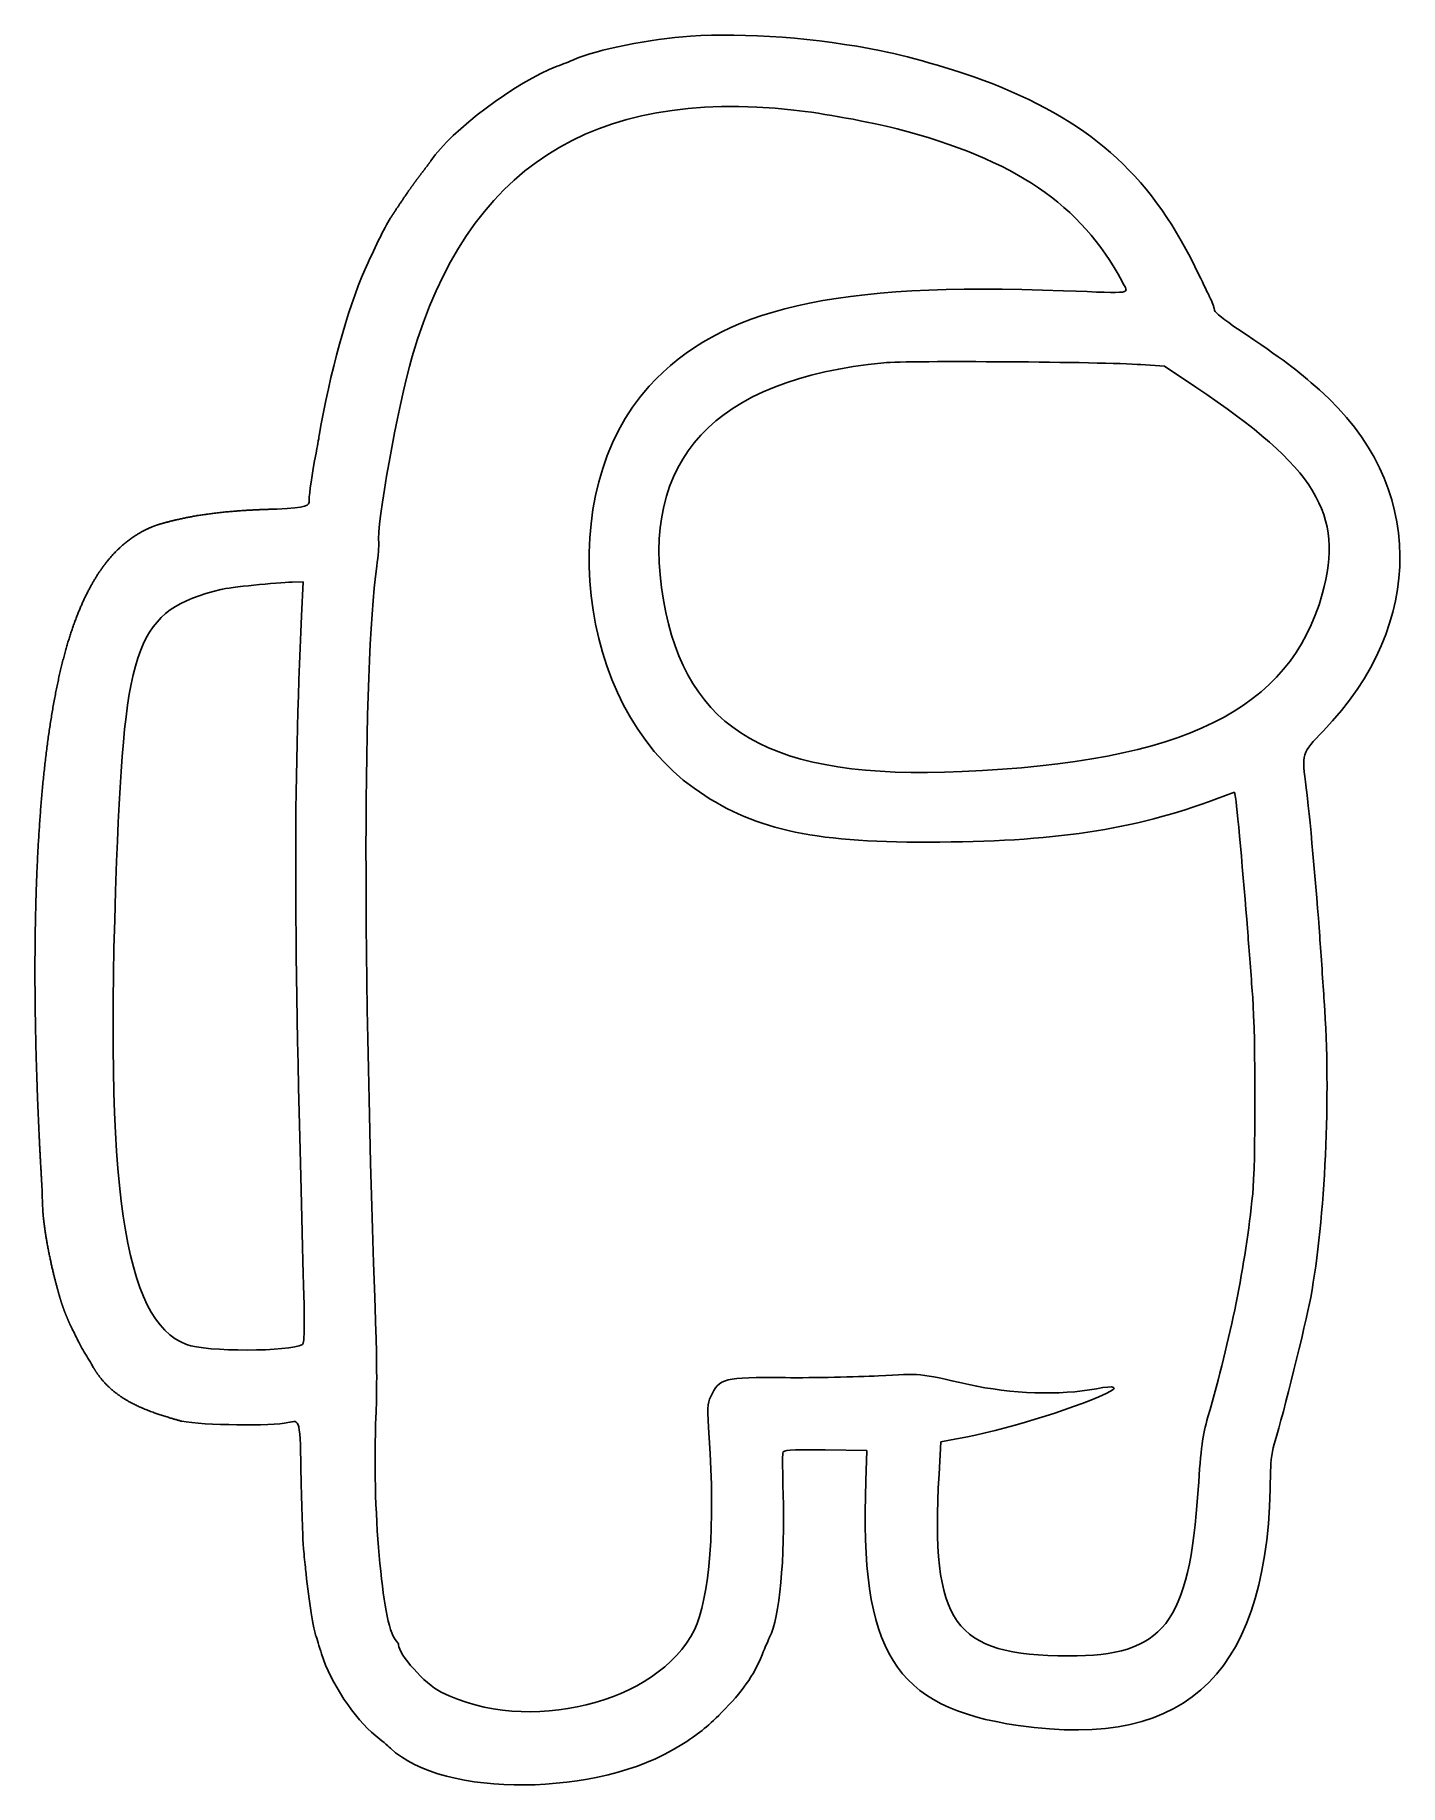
# Model space of a CAD drawing. Header units: millimetres. Extents: x -68 to 38, y -90 to 46.
import ezdxf

# ---------------------------------------------------------------- set-up
doc = ezdxf.new("R2010")
doc.units = ezdxf.units.MM
doc.layers.get('0').update_dxf_attribs({"linetype": 'CONTINUOUS'})

msp = doc.modelspace()

# ---------------------------------------------------------------- linework, layer by layer
for p, q in [((17.77, 20.42), (19.59, 20.29)), ((19.59, 20.29), (22.02, 18.67)), ((-48.09, 3.55), (-47.24, 3.57)), ((-47.24, 3.57), (-47.36, 0.92)), ((23.62, -13.28), (25.04, -12.75)), ((25.04, -12.75), (25.13, -13.31)), ((-6.73, -63.79), (-3.49, -63.84)), ((2.1, -65.67), (2.24, -63.17)), ((2.24, -63.17), (3.45, -62.94)), ((-3.49, -63.84), (-3.57, -66.18))]:
    msp.add_line(p, q)
for points, degree in [([(-17.19, 45.9), (-20.26, 45.69), (-24.51, 44.84), (-26.2, 44.1)], 3), ([(-2.39, 44.77), (-7.33, 45.76), (-13.02, 46.19), (-17.19, 45.9)], 3), ([(-27.52, 43.57), (-30.7, 42.38), (-35.8, 38.55), (-37.32, 36.23)], 3), ([(-26.2, 44.1), (-26.49, 43.96), (-27.09, 43.73), (-27.52, 43.57)], 3), ([(6.23, 42.22), (3.93, 43.13), (0.06, 44.27), (-2.39, 44.77)], 3), ([(22.3, 27.34), (18.69, 34.91), (14.21, 39.06), (6.23, 42.22)], 3), ([(-38.77, 21.06), (-34.5, 35.66), (-24.88, 41.87), (-9.16, 40.17)], 3), ([(-9.16, 40.17), (-6.98, 39.93), (-3.23, 39.25), (-1.14, 38.7)], 3), ([(-1.14, 38.7), (7.99, 36.33), (13.12, 32.85), (16.3, 26.87)], 3), ([(-37.32, 36.23), (-37.5, 35.99), (-37.82, 35.57), (-38.22, 35.05), (-38.59, 34.55), (-38.99, 33.99), (-39.42, 33.37), (-39.88, 32.67), (-40.27, 32.09), (-40.48, 31.76)], 5), ([(-40.48, 31.76), (-40.92, 31.04), (-41.78, 29.29), (-42.45, 27.77)], 3), ([(-42.45, 27.77), (-43.81, 24.67), (-45.17, 19.75), (-45.99, 14.93)], 3), ([(23.17, 25.53), (22.99, 25.9), (22.6, 26.72), (22.3, 27.34)], 3), ([(11.77, 26.15), (-6.06, 26.83), (-14.84, 24.81), (-20.38, 18.75)], 3), ([(16.3, 26.87), (16.84, 25.85), (17.36, 25.94), (11.77, 26.15)], 3), ([(23.49, 24.62), (23.49, 24.74), (23.34, 25.15), (23.17, 25.53)], 3), ([(25.27, 23.19), (24.29, 23.85), (23.49, 24.5), (23.49, 24.62)], 3), ([(31.63, 18.45), (29.81, 20.06), (28.94, 20.71), (25.27, 23.19)], 3), ([(-41.37, 6.56), (-41.57, 7.94), (-39.92, 17.14), (-38.77, 21.06)], 3), ([(-19.28, 2.13), (-21.17, 13.01), (-15.35, 19.29), (-2.17, 20.56)], 3), ([(-2.17, 20.56), (-0.36, 20.74), (14.9, 20.63), (17.77, 20.42)], 3), ([(-20.38, 18.75), (-27.9, 10.52), (-26.06, -5.98), (-16.91, -12.45)], 3), ([(22.02, 18.67), (31.36, 12.44), (33.58, 8.81), (31.84, 2.62)], 3), ([(31.91, -8.01), (39.96, 0.3), (39.84, 11.19), (31.63, 18.45)], 3), ([(-45.99, 14.93), (-46.03, 14.65), (-46.15, 14.02), (-46.24, 13.54)], 3), ([(-46.24, 13.54), (-46.55, 11.93), (-46.77, 10.38), (-46.77, 9.93)], 3), ([(-46.77, 9.93), (-46.77, 9.39), (-46.88, 9.36), (-49.29, 9.21)], 3), ([(-49.29, 9.21), (-49.63, 9.2), (-50.31, 9.18), (-51.33, 9.14), (-52.72, 9.05), (-54.5, 8.87), (-55.98, 8.63), (-57.15, 8.37), (-57.95, 8.16), (-58.36, 8.04)], 5), ([(-58.36, 8.04), (-58.75, 7.92), (-59.51, 7.63), (-60.58, 7.04), (-61.89, 5.97), (-63.31, 4.13), (-64.52, 1.81), (-65.52, -0.97), (-66.32, -4.16), (-66.95, -7.71), (-67.42, -11.55), (-67.75, -15.62), (-67.96, -19.87), (-68.06, -24.27), (-68.06, -28.78), (-67.97, -33.4), (-67.83, -37.17), (-67.7, -40.03), (-67.59, -41.96), (-67.53, -42.93)], 5), ([(-41.53, 4.78), (-41.42, 5.59), (-41.35, 6.39), (-41.37, 6.56)], 3), ([(-41.59, -54.64), (-42.64, -25.5), (-42.62, -3.48), (-41.53, 4.78)], 3), ([(-61.71, -18.12), (-61.06, -1.06), (-60.14, 1.33), (-53.63, 2.97)], 3), ([(-53.63, 2.97), (-52.99, 3.13), (-49.26, 3.52), (-48.09, 3.55)], 3), ([(3.89, -11.16), (-10.95, -11.81), (-17.5, -8.05), (-19.28, 2.13)], 3), ([(31.84, 2.62), (29.31, -6.38), (21.16, -10.4), (3.89, -11.16)], 3), ([(-47.36, 0.92), (-47.99, -12.48), (-47.97, -23.85), (-47.28, -48.02)], 3), ([(30.6, -12.42), (30.24, -9.74), (30.25, -9.73), (31.91, -8.01)], 3), ([(-16.91, -12.45), (-12.42, -15.62), (-7.95, -16.65), (1.28, -16.63)], 3), ([(1.28, -16.63), (10.96, -16.62), (17.16, -15.69), (23.62, -13.28)], 3), ([(25.13, -13.31), (25.24, -14.04), (25.85, -20.82), (26.08, -23.93)], 3), ([(31.64, -23.93), (31.41, -20.58), (30.82, -14.06), (30.6, -12.42)], 3), ([(-56.29, -55.61), (-61.18, -53.75), (-62.68, -43.39), (-61.71, -18.12)], 3), ([(26.08, -23.93), (26.18, -25.27), (26.35, -27.41), (26.44, -28.68)], 3), ([(31.99, -28.97), (31.9, -27.63), (31.74, -25.36), (31.64, -23.93)], 3), ([(26.44, -28.68), (26.67, -31.69), (26.67, -41.76), (26.44, -43.93)], 3), ([(30.94, -51.95), (32.07, -45.91), (32.51, -36.21), (31.99, -28.97)], 3), ([(-67.53, -42.93), (-67.5, -43.36), (-67.47, -44.33), (-67.45, -45.1)], 3), ([(26.44, -43.93), (25.86, -49.57), (24.75, -55.06), (22.97, -61.23)], 3), ([(-67.45, -45.1), (-67.43, -45.35), (-67.39, -45.87), (-67.29, -46.66), (-67.12, -47.77), (-66.83, -49.2), (-66.55, -50.38), (-66.31, -51.29), (-66.13, -51.91), (-66.04, -52.22)], 5), ([(-47.28, -48.02), (-47.11, -54.23), (-47.11, -55.48), (-47.3, -55.6)], 3), ([(-66.04, -52.22), (-66.02, -52.28), (-65.98, -52.41), (-65.91, -52.6), (-65.82, -52.87), (-65.68, -53.24), (-65.54, -53.57), (-65.42, -53.86), (-65.32, -54.07), (-65.27, -54.18)], 5), ([(28.18, -63.09), (28.82, -61.03), (30.52, -54.18), (30.94, -51.95)], 3), ([(-65.27, -54.18), (-65.14, -54.43), (-64.94, -54.84), (-64.83, -55.07)], 3), ([(-64.83, -55.07), (-64.73, -55.31), (-64.45, -55.82), (-64.22, -56.2)], 3), ([(-47.3, -55.6), (-48.24, -56.18), (-54.76, -56.19), (-56.29, -55.61)], 3), ([(-41.59, -61.23), (-41.51, -59.71), (-41.52, -56.74), (-41.59, -54.64)], 3), ([(-64.22, -56.2), (-63.99, -56.58), (-63.67, -57.11), (-63.52, -57.38)], 3), ([(-56.66, -61.56), (-57.2, -61.41), (-58.19, -61.13), (-59.45, -60.7), (-60.73, -60.12), (-61.9, -59.34), (-62.63, -58.65), (-63.1, -58.05), (-63.39, -57.61), (-63.52, -57.38)], 5), ([(-9.82, -58.18), (-14.64, -58.14), (-14.94, -58.22), (-15.61, -59.64)], 3), ([(-2.6, -58.04), (-4.33, -58.13), (-7.58, -58.2), (-9.82, -58.18)], 3), ([(4.41, -58.71), (0.43, -57.82), (0.75, -57.85), (-2.6, -58.04)], 3), ([(-15.61, -59.64), (-15.89, -60.23), (-15.9, -60.52), (-15.73, -62.84)], 3), ([(3.45, -62.94), (7.29, -62.22), (12.06, -60.77), (15.08, -59.4)], 3), ([(14.31, -59.04), (11.52, -59.57), (7.66, -59.45), (4.41, -58.71)], 3), ([(15.08, -59.4), (16.13, -58.92), (15.78, -58.76), (14.31, -59.04)], 3), ([(-56.66, -61.56), (-55.01, -61.88), (-49.63, -61.95), (-48.42, -61.67)], 3), ([(-48.42, -61.67), (-47.45, -61.45), (-47.49, -61.29), (-47.39, -66.18)], 3), ([(-40.09, -78.5), (-41.1, -77.38), (-41.91, -68.02), (-41.59, -61.23)], 3), ([(22.97, -61.23), (22.55, -62.69), (22.43, -63.59), (22.21, -66.87)], 3), ([(-15.73, -62.84), (-15.25, -69.43), (-15.7, -75.39), (-16.88, -77.75)], 3), ([(-10.02, -64.03), (-9.97, -63.77), (-9.62, -63.75), (-6.73, -63.79)], 3), ([(27.83, -65.42), (27.83, -64.68), (27.97, -63.74), (28.18, -63.09)], 3), ([(-9.99, -67.2), (-10.04, -65.61), (-10.05, -64.19), (-10.02, -64.03)], 3), ([(-47.39, -66.18), (-47.34, -68.61), (-47.26, -70.99), (-47.21, -71.47)], 3), ([(-3.57, -66.18), (-4.07, -79.46), (-1.39, -83.76), (8.25, -85.17)], 3), ([(12.13, -79.77), (3.18, -79.73), (1.45, -77.29), (2.1, -65.67)], 3), ([(8.25, -85.17), (21.62, -87.12), (27.8, -80.89), (27.83, -65.42)], 3), ([(-11.04, -78.31), (-10.28, -76.83), (-9.84, -72.2), (-9.99, -67.2)], 3), ([(22.21, -66.87), (21.51, -77.29), (19.55, -79.81), (12.13, -79.77)], 3), ([(-47.21, -71.47), (-47.16, -71.95), (-47.09, -72.65), (-47.05, -73.03)], 3), ([(-47.05, -73.03), (-46.86, -75.02), (-46.48, -77.45), (-46.27, -78.15)], 3), ([(-46.27, -78.15), (-46.19, -78.39), (-45.98, -79.05), (-45.81, -79.62)], 3), ([(-39.83, -78.91), (-39.83, -78.84), (-39.95, -78.66), (-40.09, -78.5)], 3), ([(-16.88, -77.75), (-19.72, -83.46), (-29.87, -85.95), (-36.54, -82.57)], 3), ([(-11.63, -79.69), (-11.38, -79.08), (-11.11, -78.46), (-11.04, -78.31)], 3), ([(-45.81, -79.62), (-45.11, -81.84), (-43.27, -84.63), (-41.61, -85.96)], 3), ([(-36.54, -82.57), (-37.8, -81.93), (-39.83, -79.67), (-39.83, -78.91)], 3), ([(-14.77, -84.16), (-13.18, -82.57), (-12.29, -81.31), (-11.63, -79.69)], 3), ([(-17.99, -86.73), (-16.51, -85.79), (-16, -85.39), (-14.77, -84.16)], 3), ([(-41.61, -85.96), (-41.19, -86.29), (-40.68, -86.73), (-40.47, -86.93)], 3), ([(-40.47, -86.93), (-36.4, -90.82), (-24.26, -90.71), (-17.99, -86.73)], 3)]:
    msp.add_open_spline(points, degree=degree)

doc.saveas('drawing.dxf')
